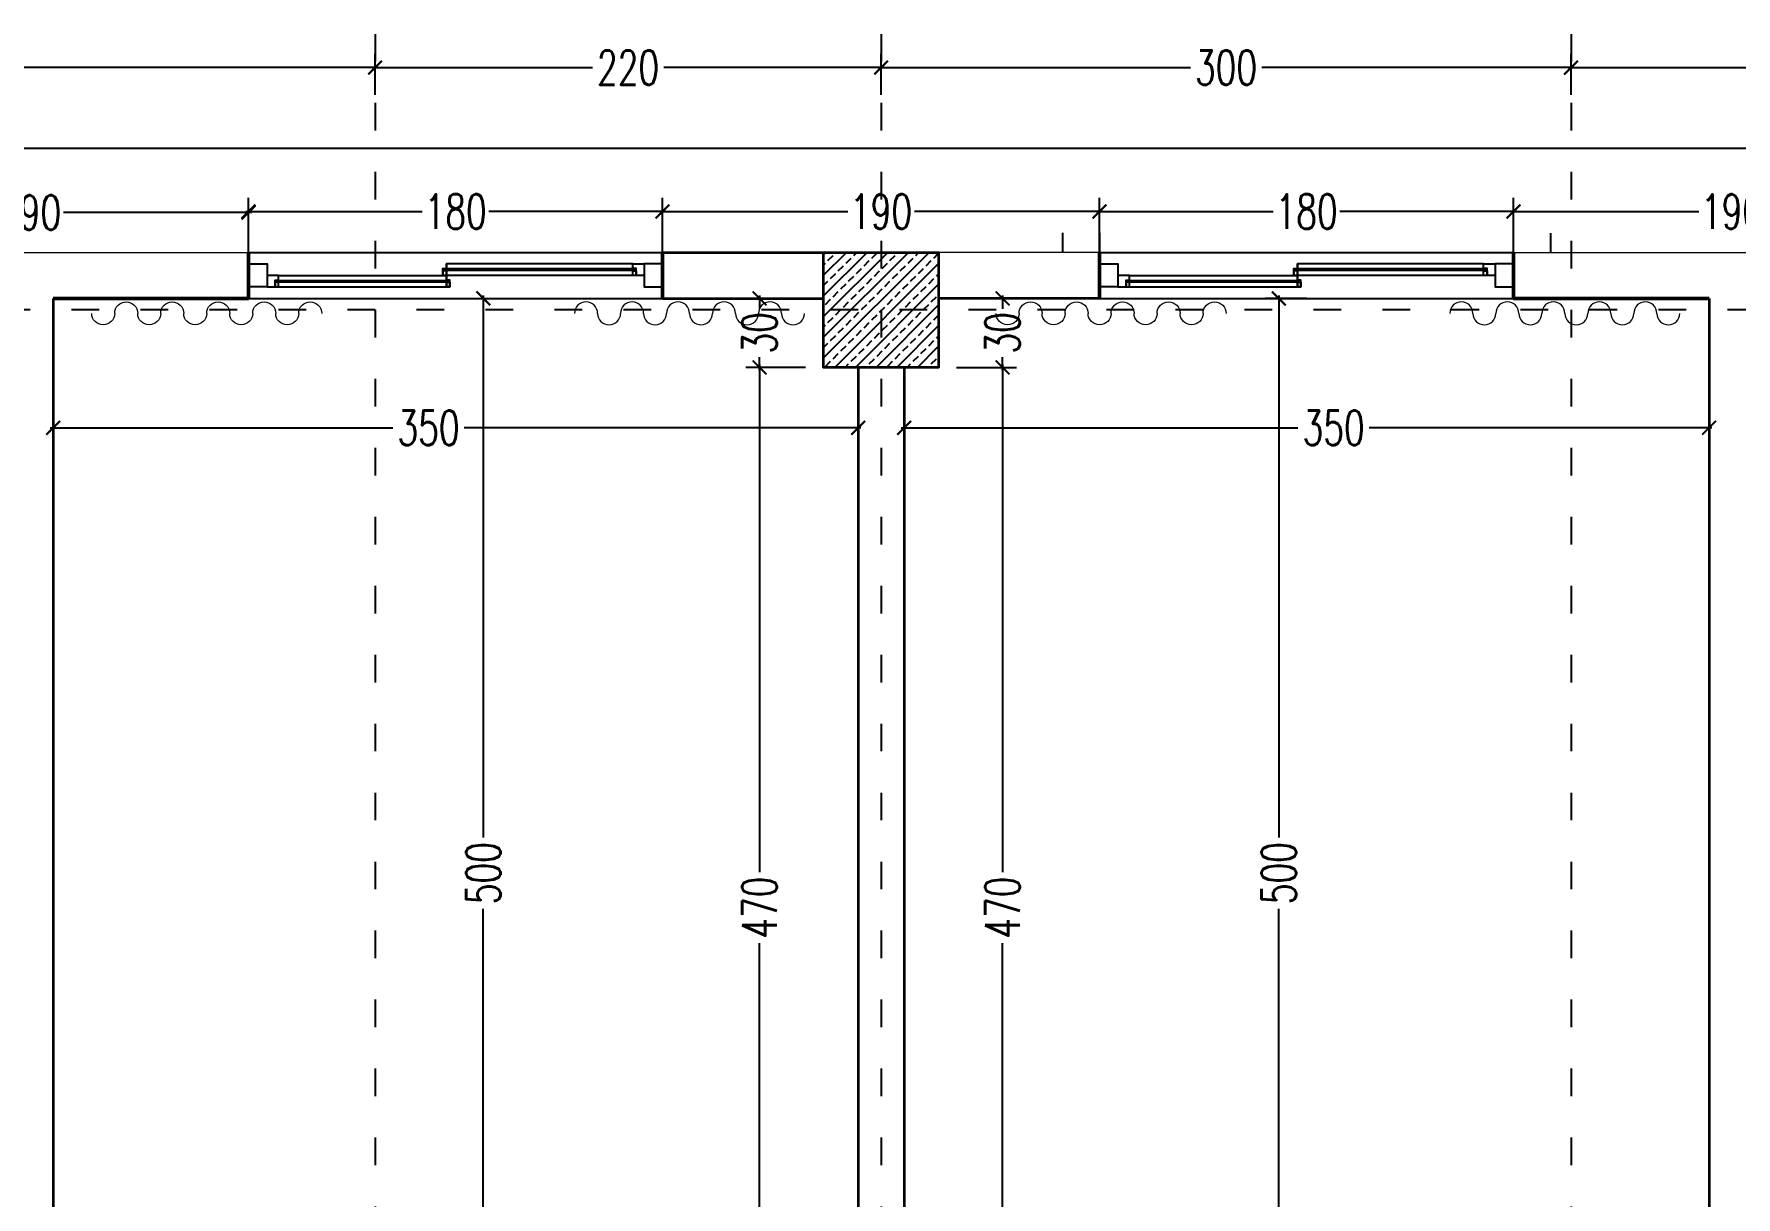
# Model space of a CAD drawing. Header units: centimetres. Extents: x -3207095 to 15275363, y -32656 to 4798027.
# Drawn here: x 698442 to 699182, y 4439474 to 4439980 of the extents above; entities that cross this region are included whole.
import ezdxf

# ---------------------------------------------------------------- set-up
doc = ezdxf.new("R2010")
doc.units = ezdxf.units.CM
doc.linetypes.add('ACAD_ISO03W100', pattern=[30, 12, -18])
doc.linetypes.add('DUZ', pattern=[500, 500])
doc.layers.get('0').update_dxf_attribs({"color": 1, "linetype": 'DUZ'})
for name, color, linetype in [('AGAC', 116, 'Continuous'), ('DIM', 1, 'DUZ'), ('KOLTAR_F', 145, 'Continuous'), ('PEN', 161, 'Continuous'), ('söve', 26, 'DUZ')]:
    doc.layers.add(name, color=color, linetype=linetype)
for name, color, linetype, lineweight in [('cam', 143, 'Continuous', 20), ('DUV', 220, 'Continuous', 50), ('DUVAR', 7, 'Continuous', 35), ('FE_PERDE', 205, 'Continuous', 15), ('gor25', 142, 'Continuous', 25), ('iç duvar', 7, 'Continuous', 50), ('KOLON_F', 3, 'Continuous', 35)]:
    doc.layers.add(name, color=color, linetype=linetype, lineweight=lineweight)
doc.styles.add('DIM', font='ROMANSTW.SHX', dxfattribs={"width": 0.7})
doc.dimstyles.new('1_100', dxfattribs={"dimtxt": 15, "dimasz": 6, "dimexe": 6, "dimexo": 0, "dimgap": 2, "dimtad": 0, "dimdec": 1, "dimzin": 11, "dimdsep": 46, "dimtxsty": 'DIM', "dimblk": 'ARCHTICK', "dimcen": 3, "dimdle": 1.25, "dimclrt": 2, "dimadec": 0, "dimazin": 0, "dimtfac": 1.25, "dimtdec": 1, "dimtix": 1, "dimtofl": 0, "dimtmove": 1, "dimatfit": 3, "dimldrblk": 'ARCHTICK', "dimfxl": 20, "dimfxlon": 1, "dimtolj": 1, "dimtzin": 0, "dimarcsym": 0})

# ---------------------------------------------------------------- blocks, each defined once
blk = doc.blocks.new('GEN_BLOCK00601')
at = {"linetype": 'Continuous', "ltscale": 50}
for centre, start, end in [((50, 50), 0, 180), ((250, 50), 0, 180), ((450, 50), 0, 180), ((650, 50), 0, 180), ((850, 50), 0, 180), ((150, 50), 180, 0), ((350, 50), 180, 0), ((550, 50), 180, 0), ((750, 50), 180, 0), ((950, 50), 180, 0)]:
    blk.add_arc(centre, 50, start, end, dxfattribs=at)
for tag in ['Sfb', 'FLOOR']:
    blk.add_attdef(tag, (0, 0), '', height=1)
blk = doc.blocks.new('_ArchTick')
at = {"color": 0, "linetype": 'ByBlock', "const_width": 0.15}
blk.add_lwpolyline([(-0.5, -0.5), (0.5, 0.5)], dxfattribs=at)
blk = doc.blocks.new('*D4794')
at = {"layer": 'Defpoints', "color": 0, "linetype": 'Continuous', "lineweight": 5, "transparency": 16777216}
for p in [(698535.1, 4439901.95), (698345.1, 4439884.58), (698535.1, 4439884.58)]:
    blk.add_point(p, dxfattribs=at)
at = {"layer": 'DIM', "color": 0, "linetype": 'Continuous', "lineweight": -2, "transparency": 16777216}
for p, q in [((698345.1, 4439884.58), (698345.1, 4439907.95)), ((698535.1, 4439884.58), (698535.1, 4439907.95)), ((698343.85, 4439901.95), (698425.6, 4439901.95)), ((698536.35, 4439901.95), (698454.6, 4439901.95))]:
    blk.add_line(p, q, dxfattribs=at)
at = {"layer": 'DIM', "color": 0, "linetype": 'Continuous', "lineweight": -2, "transparency": 16777216, "xscale": 6, "yscale": 6, "zscale": 6, "rotation": 180}
blk.add_blockref('_ArchTick', (698345.1, 4439901.95), dxfattribs=at)
at = {"layer": 'DIM', "color": 0, "linetype": 'Continuous', "lineweight": -2, "transparency": 16777216, "xscale": 6, "yscale": 6, "zscale": 6}
blk.add_blockref('_ArchTick', (698535.1, 4439901.95), dxfattribs=at)
at = {"layer": 'DIM', "color": 2, "linetype": 'Continuous', "lineweight": 5, "transparency": 16777216, "insert": (698440.1, 4439901.95), "char_height": 15, "attachment_point": 5, "style": 'DIM'}
blk.add_mtext('\\A1;190', dxfattribs=at)
blk = doc.blocks.new('*D4795')
at = {"layer": 'Defpoints', "color": 0, "linetype": 'Continuous', "lineweight": 5, "transparency": 16777216}
for p in [(698715.1, 4439902.39), (698535.1, 4439884.58), (698715.1, 4439884.58)]:
    blk.add_point(p, dxfattribs=at)
at = {"layer": 'DIM', "color": 0, "linetype": 'Continuous', "lineweight": -2, "transparency": 16777216}
for p, q in [((698535.1, 4439884.58), (698535.1, 4439908.39)), ((698715.1, 4439884.58), (698715.1, 4439908.39)), ((698533.85, 4439902.39), (698610.6, 4439902.39)), ((698716.35, 4439902.39), (698639.6, 4439902.39))]:
    blk.add_line(p, q, dxfattribs=at)
at = {"layer": 'DIM', "color": 0, "linetype": 'Continuous', "lineweight": -2, "transparency": 16777216, "xscale": 6, "yscale": 6, "zscale": 6, "rotation": 180}
blk.add_blockref('_ArchTick', (698535.1, 4439902.39), dxfattribs=at)
at = {"layer": 'DIM', "color": 0, "linetype": 'Continuous', "lineweight": -2, "transparency": 16777216, "xscale": 6, "yscale": 6, "zscale": 6}
blk.add_blockref('_ArchTick', (698715.1, 4439902.39), dxfattribs=at)
at = {"layer": 'DIM', "color": 2, "linetype": 'Continuous', "lineweight": 5, "transparency": 16777216, "insert": (698625.1, 4439902.39), "char_height": 15, "attachment_point": 5, "style": 'DIM'}
blk.add_mtext('\\A1;180', dxfattribs=at)
blk = doc.blocks.new('*D4796')
at = {"layer": 'Defpoints', "color": 0, "linetype": 'Continuous', "lineweight": 5, "transparency": 16777216}
for p in [(698905.1, 4439902.39), (698715.1, 4439884.58), (698905.1, 4439884.58)]:
    blk.add_point(p, dxfattribs=at)
at = {"layer": 'DIM', "color": 0, "linetype": 'Continuous', "lineweight": -2, "transparency": 16777216}
for p, q in [((698715.1, 4439884.58), (698715.1, 4439908.39)), ((698905.1, 4439884.58), (698905.1, 4439908.39)), ((698713.85, 4439902.39), (698795.6, 4439902.39)), ((698906.35, 4439902.39), (698824.6, 4439902.39))]:
    blk.add_line(p, q, dxfattribs=at)
at = {"layer": 'DIM', "color": 0, "linetype": 'Continuous', "lineweight": -2, "transparency": 16777216, "xscale": 6, "yscale": 6, "zscale": 6, "rotation": 180}
blk.add_blockref('_ArchTick', (698715.1, 4439902.39), dxfattribs=at)
at = {"layer": 'DIM', "color": 0, "linetype": 'Continuous', "lineweight": -2, "transparency": 16777216, "xscale": 6, "yscale": 6, "zscale": 6}
blk.add_blockref('_ArchTick', (698905.1, 4439902.39), dxfattribs=at)
at = {"layer": 'DIM', "color": 2, "linetype": 'Continuous', "lineweight": 5, "transparency": 16777216, "insert": (698810.1, 4439902.39), "char_height": 15, "attachment_point": 5, "style": 'DIM'}
blk.add_mtext('\\A1;190', dxfattribs=at)
blk = doc.blocks.new('*D4797')
at = {"layer": 'Defpoints', "color": 0, "linetype": 'Continuous', "lineweight": 5, "transparency": 16777216}
for p in [(699085.1, 4439902.39), (698905.1, 4439884.58), (699085.1, -32530.57)]:
    blk.add_point(p, dxfattribs=at)
at = {"layer": 'DIM', "color": 0, "linetype": 'Continuous', "lineweight": -2, "transparency": 16777216}
for p, q in [((698905.1, 4439884.58), (698905.1, 4439908.39)), ((699085.1, 4439882.39), (699085.1, 4439908.39)), ((698903.85, 4439902.39), (698980.6, 4439902.39)), ((699086.35, 4439902.39), (699009.6, 4439902.39))]:
    blk.add_line(p, q, dxfattribs=at)
at = {"layer": 'DIM', "color": 0, "linetype": 'Continuous', "lineweight": -2, "transparency": 16777216, "xscale": 6, "yscale": 6, "zscale": 6, "rotation": 180}
blk.add_blockref('_ArchTick', (698905.1, 4439902.39), dxfattribs=at)
at = {"layer": 'DIM', "color": 0, "linetype": 'Continuous', "lineweight": -2, "transparency": 16777216, "xscale": 6, "yscale": 6, "zscale": 6}
blk.add_blockref('_ArchTick', (699085.1, 4439902.39), dxfattribs=at)
at = {"layer": 'DIM', "color": 2, "linetype": 'Continuous', "lineweight": 5, "transparency": 16777216, "insert": (698995.1, 4439902.39), "char_height": 15, "attachment_point": 5, "style": 'DIM'}
blk.add_mtext('\\A1;180', dxfattribs=at)
blk = doc.blocks.new('*D4798')
at = {"layer": 'Defpoints', "color": 0, "linetype": 'Continuous', "lineweight": 5, "transparency": 16777216}
for p in [(699275.1, 4439902.39), (699085.1, 4439884.58), (699275.1, 4439884.58)]:
    blk.add_point(p, dxfattribs=at)
at = {"layer": 'DIM', "color": 0, "linetype": 'Continuous', "lineweight": -2, "transparency": 16777216}
for p, q in [((699085.1, 4439884.58), (699085.1, 4439908.39)), ((699275.1, 4439884.58), (699275.1, 4439908.39)), ((699083.85, 4439902.39), (699165.6, 4439902.39)), ((699276.35, 4439902.39), (699194.6, 4439902.39))]:
    blk.add_line(p, q, dxfattribs=at)
at = {"layer": 'DIM', "color": 0, "linetype": 'Continuous', "lineweight": -2, "transparency": 16777216, "xscale": 6, "yscale": 6, "zscale": 6, "rotation": 180}
blk.add_blockref('_ArchTick', (699085.1, 4439902.39), dxfattribs=at)
at = {"layer": 'DIM', "color": 0, "linetype": 'Continuous', "lineweight": -2, "transparency": 16777216, "xscale": 6, "yscale": 6, "zscale": 6}
blk.add_blockref('_ArchTick', (699275.1, 4439902.39), dxfattribs=at)
at = {"layer": 'DIM', "color": 2, "linetype": 'Continuous', "lineweight": 5, "transparency": 16777216, "insert": (699180.1, 4439902.39), "char_height": 15, "attachment_point": 5, "style": 'DIM'}
blk.add_mtext('\\A1;190', dxfattribs=at)
blk = doc.blocks.new('*D4813')
at = {"layer": 'Defpoints', "color": 0, "linetype": 'Continuous', "lineweight": 5, "transparency": 16777216}
for p in [(698590.1, 4439964.98), (698070.1, 4439950.94), (698590.1, 4439953.15)]:
    blk.add_point(p, dxfattribs=at)
at = {"layer": 'DIM', "color": 0, "linetype": 'Continuous', "lineweight": -2, "transparency": 16777216}
for p, q in [((698070.1, 4439950.94), (698070.1, 4439970.98)), ((698590.1, 4439953.15), (698590.1, 4439970.98)), ((698068.85, 4439964.98), (698314.6, 4439964.98)), ((698591.35, 4439964.98), (698345.6, 4439964.98))]:
    blk.add_line(p, q, dxfattribs=at)
at = {"layer": 'DIM', "color": 0, "linetype": 'Continuous', "lineweight": -2, "transparency": 16777216, "xscale": 6, "yscale": 6, "zscale": 6, "rotation": 180}
blk.add_blockref('_ArchTick', (698070.1, 4439964.98), dxfattribs=at)
at = {"layer": 'DIM', "color": 0, "linetype": 'Continuous', "lineweight": -2, "transparency": 16777216, "xscale": 6, "yscale": 6, "zscale": 6}
blk.add_blockref('_ArchTick', (698590.1, 4439964.98), dxfattribs=at)
at = {"layer": 'DIM', "color": 2, "linetype": 'Continuous', "lineweight": 5, "transparency": 16777216, "insert": (698330.1, 4439964.98), "char_height": 15, "attachment_point": 5, "style": 'DIM'}
blk.add_mtext('\\A1;520', dxfattribs=at)
blk = doc.blocks.new('*D4814')
at = {"layer": 'Defpoints', "color": 0, "linetype": 'Continuous', "lineweight": 5, "transparency": 16777216}
for p in [(698810.1, 4439964.98), (698590.1, 4439953.15), (698810.1, 4439953.15)]:
    blk.add_point(p, dxfattribs=at)
at = {"layer": 'DIM', "color": 0, "linetype": 'Continuous', "lineweight": -2, "transparency": 16777216}
for p, q in [((698590.1, 4439953.15), (698590.1, 4439970.98)), ((698810.1, 4439953.15), (698810.1, 4439970.98)), ((698588.85, 4439964.98), (698684.6, 4439964.98)), ((698811.35, 4439964.98), (698715.6, 4439964.98))]:
    blk.add_line(p, q, dxfattribs=at)
at = {"layer": 'DIM', "color": 0, "linetype": 'Continuous', "lineweight": -2, "transparency": 16777216, "xscale": 6, "yscale": 6, "zscale": 6, "rotation": 180}
blk.add_blockref('_ArchTick', (698590.1, 4439964.98), dxfattribs=at)
at = {"layer": 'DIM', "color": 0, "linetype": 'Continuous', "lineweight": -2, "transparency": 16777216, "xscale": 6, "yscale": 6, "zscale": 6}
blk.add_blockref('_ArchTick', (698810.1, 4439964.98), dxfattribs=at)
at = {"layer": 'DIM', "color": 2, "linetype": 'Continuous', "lineweight": 5, "transparency": 16777216, "insert": (698700.1, 4439964.98), "char_height": 15, "attachment_point": 5, "style": 'DIM'}
blk.add_mtext('\\A1;220', dxfattribs=at)
blk = doc.blocks.new('*D4815')
at = {"layer": 'Defpoints', "color": 0, "linetype": 'Continuous', "lineweight": 5, "transparency": 16777216}
for p in [(699110.1, 4439964.98), (698810.1, 4439953.15), (699110.1, 4439953.15)]:
    blk.add_point(p, dxfattribs=at)
at = {"layer": 'DIM', "color": 0, "linetype": 'Continuous', "lineweight": -2, "transparency": 16777216}
for p, q in [((698810.1, 4439953.15), (698810.1, 4439970.98)), ((699110.1, 4439953.15), (699110.1, 4439970.98)), ((698808.85, 4439964.98), (698944.6, 4439964.98)), ((699111.35, 4439964.98), (698975.6, 4439964.98))]:
    blk.add_line(p, q, dxfattribs=at)
at = {"layer": 'DIM', "color": 0, "linetype": 'Continuous', "lineweight": -2, "transparency": 16777216, "xscale": 6, "yscale": 6, "zscale": 6, "rotation": 180}
blk.add_blockref('_ArchTick', (698810.1, 4439964.98), dxfattribs=at)
at = {"layer": 'DIM', "color": 0, "linetype": 'Continuous', "lineweight": -2, "transparency": 16777216, "xscale": 6, "yscale": 6, "zscale": 6}
blk.add_blockref('_ArchTick', (699110.1, 4439964.98), dxfattribs=at)
at = {"layer": 'DIM', "color": 2, "linetype": 'Continuous', "lineweight": 5, "transparency": 16777216, "insert": (698960.1, 4439964.98), "char_height": 15, "attachment_point": 5, "style": 'DIM'}
blk.add_mtext('\\A1;300', dxfattribs=at)
blk = doc.blocks.new('*D4816')
at = {"layer": 'Defpoints', "color": 0, "linetype": 'Continuous', "lineweight": 5, "transparency": 16777216}
for p in [(699550.1, 4439964.98), (699110.1, 4439953.15), (699550.1, 4439953.15)]:
    blk.add_point(p, dxfattribs=at)
at = {"layer": 'DIM', "color": 0, "linetype": 'Continuous', "lineweight": -2, "transparency": 16777216}
for p, q in [((699110.1, 4439953.15), (699110.1, 4439970.98)), ((699550.1, 4439953.15), (699550.1, 4439970.98)), ((699108.85, 4439964.98), (699314.6, 4439964.98)), ((699551.35, 4439964.98), (699345.6, 4439964.98))]:
    blk.add_line(p, q, dxfattribs=at)
at = {"layer": 'DIM', "color": 0, "linetype": 'Continuous', "lineweight": -2, "transparency": 16777216, "xscale": 6, "yscale": 6, "zscale": 6, "rotation": 180}
blk.add_blockref('_ArchTick', (699110.1, 4439964.98), dxfattribs=at)
at = {"layer": 'DIM', "color": 0, "linetype": 'Continuous', "lineweight": -2, "transparency": 16777216, "xscale": 6, "yscale": 6, "zscale": 6}
blk.add_blockref('_ArchTick', (699550.1, 4439964.98), dxfattribs=at)
at = {"layer": 'DIM', "color": 2, "linetype": 'Continuous', "lineweight": 5, "transparency": 16777216, "insert": (699330.1, 4439964.98), "char_height": 15, "attachment_point": 5, "style": 'DIM'}
blk.add_mtext('\\A1;440', dxfattribs=at)
blk = doc.blocks.new('*D4824')
at = {"layer": 'Defpoints', "color": 0, "linetype": 'Continuous', "lineweight": 5, "transparency": 16777216}
for p in [(698045.1, 4439929.99), (698045.1, 4439908.39), (701795.1, 4439908.39)]:
    blk.add_point(p, dxfattribs=at)
at = {"layer": 'DIM', "color": 0, "linetype": 'Continuous', "lineweight": -2, "transparency": 16777216}
for p, q in [((698045.1, 4439909.99), (698045.1, 4439935.99)), ((701795.1, 4439909.99), (701795.1, 4439935.99)), ((698043.85, 4439929.99), (699899.6, 4439929.99)), ((701796.35, 4439929.99), (699940.6, 4439929.99))]:
    blk.add_line(p, q, dxfattribs=at)
at = {"layer": 'DIM', "color": 0, "linetype": 'Continuous', "lineweight": -2, "transparency": 16777216, "xscale": 6, "yscale": 6, "zscale": 6, "rotation": 180}
blk.add_blockref('_ArchTick', (698045.1, 4439929.99), dxfattribs=at)
at = {"layer": 'DIM', "color": 0, "linetype": 'Continuous', "lineweight": -2, "transparency": 16777216, "xscale": 6, "yscale": 6, "zscale": 6}
blk.add_blockref('_ArchTick', (701795.1, 4439929.99), dxfattribs=at)
at = {"layer": 'DIM', "color": 2, "linetype": 'Continuous', "lineweight": 5, "transparency": 16777216, "insert": (699920.1, 4439929.99), "char_height": 15, "attachment_point": 5, "style": 'DIM'}
blk.add_mtext('\\A1;3750', dxfattribs=at)
blk = doc.blocks.new('*D5407')
at = {"layer": 'Defpoints', "color": 0, "linetype": 'Continuous', "lineweight": 5, "transparency": 16777216}
for p in [(698757.27, 4439834.58), (698785.1, 4439834.58), (698785.1, 4439364.58)]:
    blk.add_point(p, dxfattribs=at)
at = {"layer": 'DIM', "color": 0, "linetype": 'Continuous', "lineweight": -2, "transparency": 16777216}
for p, q in [((698777.27, 4439834.58), (698751.27, 4439834.58)), ((698757.27, 4439835.83), (698757.27, 4439615.08)), ((698757.27, 4439363.33), (698757.27, 4439584.08)), ((698777.27, 4439364.58), (698751.27, 4439364.58))]:
    blk.add_line(p, q, dxfattribs=at)
at = {"layer": 'DIM', "color": 0, "linetype": 'Continuous', "lineweight": -2, "transparency": 16777216, "xscale": 6, "yscale": 6, "zscale": 6}
for p, rotation in [((698757.27, 4439834.58), 90), ((698757.27, 4439364.58), 270)]:
    blk.add_blockref('_ArchTick', p, dxfattribs=dict(at, rotation=rotation))
at = {"layer": 'DIM', "color": 2, "linetype": 'Continuous', "lineweight": 5, "transparency": 16777216, "insert": (698757.27, 4439599.58), "char_height": 15, "attachment_point": 5, "rotation": 90, "style": 'DIM'}
blk.add_mtext('\\A1;470', dxfattribs=at)
blk = doc.blocks.new('*D5408')
at = {"layer": 'Defpoints', "color": 0, "linetype": 'Continuous', "lineweight": 5, "transparency": 16777216}
for p in [(698757.27, 4439864.58), (698785.1, 4439864.58), (698785.1, 4439834.58)]:
    blk.add_point(p, dxfattribs=at)
at = {"layer": 'DIM', "color": 0, "linetype": 'Continuous', "lineweight": -2, "transparency": 16777216}
for p, q in [((698777.27, 4439864.58), (698751.27, 4439864.58)), ((698757.27, 4439865.83), (698757.27, 4439860.08)), ((698757.27, 4439833.33), (698757.27, 4439839.08)), ((698777.27, 4439834.58), (698751.27, 4439834.58))]:
    blk.add_line(p, q, dxfattribs=at)
at = {"layer": 'DIM', "color": 0, "linetype": 'Continuous', "lineweight": -2, "transparency": 16777216, "xscale": 6, "yscale": 6, "zscale": 6}
for p, rotation in [((698757.27, 4439864.58), 90), ((698757.27, 4439834.58), 270)]:
    blk.add_blockref('_ArchTick', p, dxfattribs=dict(at, rotation=rotation))
at = {"layer": 'DIM', "color": 2, "linetype": 'Continuous', "lineweight": 5, "transparency": 16777216, "insert": (698757.27, 4439849.58), "char_height": 15, "attachment_point": 5, "rotation": 90, "style": 'DIM'}
blk.add_mtext('\\A1;30', dxfattribs=at)
blk = doc.blocks.new('*D5412')
at = {"layer": 'Defpoints', "color": 0, "linetype": 'Continuous', "lineweight": 5, "transparency": 16777216}
for p in [(698625.1, 4439864.58), (698637.14, 4439864.58), (698625.1, 4439364.58)]:
    blk.add_point(p, dxfattribs=at)
at = {"layer": 'DIM', "color": 0, "linetype": 'Continuous', "lineweight": -2, "transparency": 16777216}
for p, q in [((698625.1, 4439864.58), (698643.14, 4439864.58)), ((698637.14, 4439865.83), (698637.14, 4439630.08)), ((698637.14, 4439363.33), (698637.14, 4439599.08)), ((698625.1, 4439364.58), (698643.14, 4439364.58))]:
    blk.add_line(p, q, dxfattribs=at)
at = {"layer": 'DIM', "color": 0, "linetype": 'Continuous', "lineweight": -2, "transparency": 16777216, "xscale": 6, "yscale": 6, "zscale": 6}
for p, rotation in [((698637.14, 4439864.58), 90), ((698637.14, 4439364.58), 270)]:
    blk.add_blockref('_ArchTick', p, dxfattribs=dict(at, rotation=rotation))
at = {"layer": 'DIM', "color": 2, "linetype": 'Continuous', "lineweight": 5, "transparency": 16777216, "insert": (698637.14, 4439614.58), "char_height": 15, "attachment_point": 5, "rotation": 90, "style": 'DIM'}
blk.add_mtext('\\A1;500', dxfattribs=at)
blk = doc.blocks.new('*D5416')
at = {"layer": 'Defpoints', "color": 0, "linetype": 'Continuous', "lineweight": 5, "transparency": 16777216}
for p in [(698450.1, 4439808.3), (698450.1, 4439801.15), (698800.1, 4439801.15)]:
    blk.add_point(p, dxfattribs=at)
at = {"layer": 'DIM', "color": 0, "linetype": 'Continuous', "lineweight": -2, "transparency": 16777216}
for p, q in [((698448.85, 4439808.3), (698597.83, 4439808.3)), ((698450.1, 4439801.15), (698450.1, 4439814.3)), ((698801.35, 4439808.3), (698628.83, 4439808.3)), ((698800.1, 4439801.15), (698800.1, 4439814.3))]:
    blk.add_line(p, q, dxfattribs=at)
at = {"layer": 'DIM', "color": 0, "linetype": 'Continuous', "lineweight": -2, "transparency": 16777216, "xscale": 6, "yscale": 6, "zscale": 6, "rotation": 180}
blk.add_blockref('_ArchTick', (698450.1, 4439808.3), dxfattribs=at)
at = {"layer": 'DIM', "color": 0, "linetype": 'Continuous', "lineweight": -2, "transparency": 16777216, "xscale": 6, "yscale": 6, "zscale": 6}
blk.add_blockref('_ArchTick', (698800.1, 4439808.3), dxfattribs=at)
at = {"layer": 'DIM', "color": 2, "linetype": 'Continuous', "lineweight": 5, "transparency": 16777216, "insert": (698613.33, 4439808.3), "char_height": 15, "attachment_point": 5, "style": 'DIM'}
blk.add_mtext('\\A1;350', dxfattribs=at)
blk = doc.blocks.new('*D5421')
at = {"layer": 'Defpoints', "color": 0, "linetype": 'Continuous', "lineweight": 5, "transparency": 16777216}
for p in [(698835.1, 4439834.58), (698862.92, 4439834.58), (698835.1, 4439364.58)]:
    blk.add_point(p, dxfattribs=at)
at = {"layer": 'DIM', "color": 0, "linetype": 'Continuous', "lineweight": -2, "transparency": 16777216}
for p, q in [((698842.92, 4439834.58), (698868.92, 4439834.58)), ((698862.92, 4439835.83), (698862.92, 4439615.08)), ((698862.92, 4439363.33), (698862.92, 4439584.08)), ((698842.92, 4439364.58), (698868.92, 4439364.58))]:
    blk.add_line(p, q, dxfattribs=at)
at = {"layer": 'DIM', "color": 0, "linetype": 'Continuous', "lineweight": -2, "transparency": 16777216, "xscale": 6, "yscale": 6, "zscale": 6}
for p, rotation in [((698862.92, 4439834.58), 90), ((698862.92, 4439364.58), 270)]:
    blk.add_blockref('_ArchTick', p, dxfattribs=dict(at, rotation=rotation))
at = {"layer": 'DIM', "color": 2, "linetype": 'Continuous', "lineweight": 5, "transparency": 16777216, "insert": (698862.92, 4439599.58), "char_height": 15, "attachment_point": 5, "rotation": 90, "style": 'DIM'}
blk.add_mtext('\\A1;470', dxfattribs=at)
blk = doc.blocks.new('*D5422')
at = {"layer": 'Defpoints', "color": 0, "linetype": 'Continuous', "lineweight": 5, "transparency": 16777216}
for p in [(698835.1, 4439864.58), (698862.92, 4439864.58), (698835.1, 4439834.58)]:
    blk.add_point(p, dxfattribs=at)
at = {"layer": 'DIM', "color": 0, "linetype": 'Continuous', "lineweight": -2, "transparency": 16777216}
for p, q in [((698842.92, 4439864.58), (698868.92, 4439864.58)), ((698862.92, 4439865.83), (698862.92, 4439860.08)), ((698862.92, 4439833.33), (698862.92, 4439839.08)), ((698842.92, 4439834.58), (698868.92, 4439834.58))]:
    blk.add_line(p, q, dxfattribs=at)
at = {"layer": 'DIM', "color": 0, "linetype": 'Continuous', "lineweight": -2, "transparency": 16777216, "xscale": 6, "yscale": 6, "zscale": 6}
for p, rotation in [((698862.92, 4439864.58), 90), ((698862.92, 4439834.58), 270)]:
    blk.add_blockref('_ArchTick', p, dxfattribs=dict(at, rotation=rotation))
at = {"layer": 'DIM', "color": 2, "linetype": 'Continuous', "lineweight": 5, "transparency": 16777216, "insert": (698862.92, 4439849.58), "char_height": 15, "attachment_point": 5, "rotation": 90, "style": 'DIM'}
blk.add_mtext('\\A1;30', dxfattribs=at)
blk = doc.blocks.new('*D5426')
at = {"layer": 'Defpoints', "color": 0, "linetype": 'Continuous', "lineweight": 5, "transparency": 16777216}
for p in [(698983.06, 4439864.58), (698995.1, 4439864.58), (698995.1, 4439364.58)]:
    blk.add_point(p, dxfattribs=at)
at = {"layer": 'DIM', "color": 0, "linetype": 'Continuous', "lineweight": -2, "transparency": 16777216}
for p, q in [((698995.1, 4439864.58), (698977.06, 4439864.58)), ((698983.06, 4439865.83), (698983.06, 4439630.08)), ((698983.06, 4439363.33), (698983.06, 4439599.08)), ((698995.1, 4439364.58), (698977.06, 4439364.58))]:
    blk.add_line(p, q, dxfattribs=at)
at = {"layer": 'DIM', "color": 0, "linetype": 'Continuous', "lineweight": -2, "transparency": 16777216, "xscale": 6, "yscale": 6, "zscale": 6}
for p, rotation in [((698983.06, 4439864.58), 90), ((698983.06, 4439364.58), 270)]:
    blk.add_blockref('_ArchTick', p, dxfattribs=dict(at, rotation=rotation))
at = {"layer": 'DIM', "color": 2, "linetype": 'Continuous', "lineweight": 5, "transparency": 16777216, "insert": (698983.06, 4439614.58), "char_height": 15, "attachment_point": 5, "rotation": 90, "style": 'DIM'}
blk.add_mtext('\\A1;500', dxfattribs=at)
blk = doc.blocks.new('*D5430')
at = {"layer": 'Defpoints', "color": 0, "linetype": 'Continuous', "lineweight": 5, "transparency": 16777216}
for p in [(699170.1, 4439808.3), (698820.1, 4439801.15), (699170.1, 4439801.15)]:
    blk.add_point(p, dxfattribs=at)
at = {"layer": 'DIM', "color": 0, "linetype": 'Continuous', "lineweight": -2, "transparency": 16777216}
for p, q in [((698818.85, 4439808.3), (698991.36, 4439808.3)), ((698820.1, 4439801.15), (698820.1, 4439814.3)), ((699171.35, 4439808.3), (699022.36, 4439808.3)), ((699170.1, 4439801.15), (699170.1, 4439814.3))]:
    blk.add_line(p, q, dxfattribs=at)
at = {"layer": 'DIM', "color": 0, "linetype": 'Continuous', "lineweight": -2, "transparency": 16777216, "xscale": 6, "yscale": 6, "zscale": 6, "rotation": 180}
blk.add_blockref('_ArchTick', (698820.1, 4439808.3), dxfattribs=at)
at = {"layer": 'DIM', "color": 0, "linetype": 'Continuous', "lineweight": -2, "transparency": 16777216, "xscale": 6, "yscale": 6, "zscale": 6}
blk.add_blockref('_ArchTick', (699170.1, 4439808.3), dxfattribs=at)
at = {"layer": 'DIM', "color": 2, "linetype": 'Continuous', "lineweight": 5, "transparency": 16777216, "insert": (699006.86, 4439808.3), "char_height": 15, "attachment_point": 5, "style": 'DIM'}
blk.add_mtext('\\A1;350', dxfattribs=at)

msp = doc.modelspace()

# ---------------------------------------------------------------- hatches: boundary and pattern name
at = {"layer": 'KOLTAR_F'}
h = msp.add_hatch(dxfattribs=at)
h.set_pattern_fill('ANSI33', color=256, style=0)
h.set_pattern_definition([(45, (38201.6195, -64527.8906), (-4.4901280605, 4.4901280605), []), (45, (38206.1096, -64527.8906), (-4.4901280605, 4.4901280605), [3.175, -1.5875])])
h.paths.add_polyline_path([(698785.1, 4439884.58), (698835.1, 4439884.58), (698835.1, 4439834.58), (698785.1, 4439834.58)])

# ---------------------------------------------------------------- linework, layer by layer
at = {"color": 232, "linetype": 'ACAD_ISO03W100'}
for p, q in [((698590.1, 4439979.58), (698590.1, 4436849.58)), ((698810.1, 4439979.58), (698810.1, 4436849.58)), ((699110.1, 4439979.58), (699110.1, 4436849.58)), ((701890.1, 4439859.58), (697950.1, 4439859.58))]:
    msp.add_line(p, q, dxfattribs=at)
at = {"layer": 'AGAC'}
for p, q in [((698535.1, 4439884.58), (698715.1, 4439884.58)), ((698905.1, 4439884.58), (699085.1, 4439884.58)), ((698535.1, 4439864.58), (698715.1, 4439864.58)), ((698905.1, 4439864.58), (699085.1, 4439864.58))]:
    msp.add_line(p, q, dxfattribs=at)
at = {"layer": 'cam'}
for p, q in [((698703.6, 4439877.58), (698619.6, 4439877.58)), ((698703.6, 4439877.08), (698619.6, 4439877.08)), ((698703.6, 4439876.58), (698619.6, 4439876.58)), ((699073.6, 4439877.58), (698989.6, 4439877.58)), ((699073.6, 4439877.08), (698989.6, 4439877.08)), ((699073.6, 4439876.58), (698989.6, 4439876.58)), ((698546.6, 4439872.58), (698622.6, 4439872.58)), ((698546.6, 4439872.08), (698622.6, 4439872.08)), ((698546.6, 4439871.58), (698622.6, 4439871.58)), ((698916.6, 4439872.58), (698992.6, 4439872.58)), ((698916.6, 4439872.08), (698992.6, 4439872.08)), ((698916.6, 4439871.58), (698992.6, 4439871.58))]:
    msp.add_line(p, q, dxfattribs=at)
at = {"layer": 'DUV'}
for p, q in [((698535.1, 4439864.58), (698535.1, 4439884.58)), ((698535.1, 4439864.58), (698535.1, 4439884.58)), ((698535.1, 4439864.58), (698535.1, 4439884.58)), ((698715.1, 4439864.58), (698715.1, 4439884.58)), ((698715.1, 4439864.58), (698715.1, 4439884.58)), ((698715.1, 4439864.58), (698715.1, 4439884.58)), ((698905.1, 4439864.58), (698905.1, 4439884.58)), ((699085.1, 4439864.58), (699085.1, 4439884.58)), ((698535.1, 4439864.58), (698450.1, 4439864.58)), ((699085.1, 4439864.58), (699170.1, 4439864.58))]:
    msp.add_line(p, q, dxfattribs=at)
at = {"layer": 'DUVAR'}
for p, q in [((698535.1, 4439864.58), (698535.1, 4439884.58)), ((698715.1, 4439884.58), (698785.1, 4439884.58)), ((698715.1, 4439864.58), (698715.1, 4439884.58)), ((698905.1, 4439864.58), (698905.1, 4439884.58)), ((699085.1, 4439864.58), (699085.1, 4439884.58)), ((698450.1, 4439864.58), (698450.1, 4439364.58)), ((698450.1, 4439864.58), (698535.1, 4439864.58)), ((698715.1, 4439864.58), (698785.1, 4439864.58)), ((698905.1, 4439864.58), (698835.1, 4439864.58)), ((699170.1, 4439864.58), (699085.1, 4439864.58)), ((699170.1, 4439864.58), (699170.1, 4439364.58)), ((698800.1, 4439834.58), (698800.1, 4439364.58)), ((698820.1, 4439834.58), (698820.1, 4439364.58))]:
    msp.add_line(p, q, dxfattribs=at)
at = {"layer": 'gor25'}
for p, q in [((698548.1, 4439874.58), (698621.1, 4439874.58)), ((698702.1, 4439879.58), (698621.1, 4439879.58)), ((698702.1, 4439874.58), (698621.1, 4439874.58)), ((698918.1, 4439874.58), (698991.1, 4439874.58)), ((699072.1, 4439879.58), (698991.1, 4439879.58)), ((699072.1, 4439874.58), (698991.1, 4439874.58)), ((698548.1, 4439869.58), (698621.1, 4439869.58)), ((698918.1, 4439869.58), (698991.1, 4439869.58))]:
    msp.add_line(p, q, dxfattribs=at)
at = {"layer": 'iç duvar', "color": 7, "lineweight": 18}
for p, q in [((698345.1, 4439884.58), (698535.1, 4439884.58)), ((698905.1, 4439884.58), (698835.1, 4439884.58)), ((699085.1, 4439884.58), (699275.1, 4439884.58))]:
    msp.add_line(p, q, dxfattribs=at)
at = {"layer": 'KOLON_F'}
msp.add_lwpolyline([(698785.1, 4439884.58), (698835.1, 4439884.58), (698835.1, 4439834.58), (698785.1, 4439834.58)], close=True, dxfattribs=at)
at = {"layer": 'PEN'}
for points in [[(698543.1, 4439879.58), (698543.1, 4439879.58), (698543.1, 4439869.58), (698535.1, 4439869.58), (698535.1, 4439869.58), (698535.1, 4439879.58), (698535.1, 4439879.58), (698535.1, 4439879.58), (698543.1, 4439879.58)], [(698543.1, 4439874.58), (698543.1, 4439874.58), (698543.1, 4439869.58), (698546.6, 4439869.58), (698546.6, 4439871.58), (698546.6, 4439872.58), (698548.1, 4439872.58), (698548.1, 4439874.58), (698543.1, 4439874.58)], [(698621.1, 4439879.58), (698621.1, 4439879.58), (698621.1, 4439874.58), (698619.6, 4439874.58), (698619.6, 4439876.58), (698619.6, 4439877.58), (698621.1, 4439877.58), (698621.1, 4439879.58), (698621.1, 4439879.58)], [(698619.6, 4439874.58), (698621.1, 4439874.58), (698621.1, 4439876.58), (698619.6, 4439876.58)], [(698621.1, 4439874.58), (698621.1, 4439874.58), (698621.1, 4439869.58), (698622.6, 4439869.58), (698622.6, 4439871.58), (698622.6, 4439872.58), (698621.1, 4439872.58), (698621.1, 4439874.58), (698621.1, 4439874.58)], [(698707.1, 4439879.58), (698707.1, 4439879.58), (698707.1, 4439874.58), (698703.6, 4439874.58), (698703.6, 4439876.58), (698703.6, 4439877.58), (698702.1, 4439877.58), (698702.1, 4439879.58), (698707.1, 4439879.58)], [(698703.6, 4439874.58), (698702.1, 4439874.58), (698702.1, 4439876.58), (698703.6, 4439876.58)], [(698707.1, 4439879.58), (698707.1, 4439879.58), (698707.1, 4439869.58), (698715.1, 4439869.58), (698715.1, 4439869.58), (698715.1, 4439879.58), (698715.1, 4439879.58), (698715.1, 4439879.58), (698707.1, 4439879.58)], [(698913.1, 4439879.58), (698913.1, 4439879.58), (698913.1, 4439869.58), (698905.1, 4439869.58), (698905.1, 4439869.58), (698905.1, 4439879.58), (698905.1, 4439879.58), (698905.1, 4439879.58), (698913.1, 4439879.58)], [(698913.1, 4439874.58), (698913.1, 4439874.58), (698913.1, 4439869.58), (698916.6, 4439869.58), (698916.6, 4439871.58), (698916.6, 4439872.58), (698918.1, 4439872.58), (698918.1, 4439874.58), (698913.1, 4439874.58)], [(698991.1, 4439879.58), (698991.1, 4439879.58), (698991.1, 4439874.58), (698989.6, 4439874.58), (698989.6, 4439876.58), (698989.6, 4439877.58), (698991.1, 4439877.58), (698991.1, 4439879.58), (698991.1, 4439879.58)], [(698989.6, 4439874.58), (698991.1, 4439874.58), (698991.1, 4439876.58), (698989.6, 4439876.58)], [(698991.1, 4439874.58), (698991.1, 4439874.58), (698991.1, 4439869.58), (698992.6, 4439869.58), (698992.6, 4439871.58), (698992.6, 4439872.58), (698991.1, 4439872.58), (698991.1, 4439874.58), (698991.1, 4439874.58)], [(699077.1, 4439879.58), (699077.1, 4439879.58), (699077.1, 4439874.58), (699073.6, 4439874.58), (699073.6, 4439876.58), (699073.6, 4439877.58), (699072.1, 4439877.58), (699072.1, 4439879.58), (699077.1, 4439879.58)], [(699073.6, 4439874.58), (699072.1, 4439874.58), (699072.1, 4439876.58), (699073.6, 4439876.58)], [(699077.1, 4439879.58), (699077.1, 4439879.58), (699077.1, 4439869.58), (699085.1, 4439869.58), (699085.1, 4439869.58), (699085.1, 4439879.58), (699085.1, 4439879.58), (699085.1, 4439879.58), (699077.1, 4439879.58)], [(698546.6, 4439869.58), (698548.1, 4439869.58), (698548.1, 4439871.58), (698546.6, 4439871.58)], [(698622.6, 4439869.58), (698621.1, 4439869.58), (698621.1, 4439871.58), (698622.6, 4439871.58)], [(698916.6, 4439869.58), (698918.1, 4439869.58), (698918.1, 4439871.58), (698916.6, 4439871.58)], [(698992.6, 4439869.58), (698991.1, 4439869.58), (698991.1, 4439871.58), (698992.6, 4439871.58)]]:
    msp.add_lwpolyline(points, close=True, dxfattribs=at)
at = {"layer": 'söve'}
for p, q in [((698888.97, 4439893.16), (698888.97, 4439884.58)), ((698905.1, 4439893.16), (698905.1, 4439884.58)), ((699101.23, 4439892.95), (699101.23, 4439884.58))]:
    msp.add_line(p, q, dxfattribs=at)

# ---------------------------------------------------------------- block references
at = {"layer": 'FE_PERDE', "extrusion": (0, 0, -1), "yscale": 0.100000202655411, "zscale": -0.100000202655411, "rotation": 180}
for p, xscale in [((-698466.87, 4439863.08), 0.100000202655411), ((-699157.42, 4439863.08), -0.100000202655411)]:
    msp.add_blockref('GEN_BLOCK00601', p, dxfattribs=dict(at, xscale=xscale))
at = {"layer": 'FE_PERDE', "yscale": 0.100000202655411, "zscale": 0.100000202655411, "rotation": 180}
for p, xscale in [((698776.83, 4439863.08), 0.100000202655411), ((698860.1, 4439863.08), -0.100000202655411)]:
    msp.add_blockref('GEN_BLOCK00601', p, dxfattribs=dict(at, xscale=xscale))

# ---------------------------------------------------------------- dimensions: what is measured, and where the dimension line sits
at = {"layer": 'DIM', "linetype": 'Continuous', "lineweight": 5}
for base, p1, p2, picture, middle in [((698590.1, 4439964.98), (698070.1, 4439950.94), (698590.1, 4439953.15), '*D4813', (698330.1, 4439964.98)), ((698810.1, 4439964.98), (698590.1, 4439953.15), (698810.1, 4439953.15), '*D4814', (698700.1, 4439964.98)), ((699110.1, 4439964.98), (698810.1, 4439953.15), (699110.1, 4439953.15), '*D4815', (698960.1, 4439964.98)), ((699550.1, 4439964.98), (699110.1, 4439953.15), (699550.1, 4439953.15), '*D4816', (699330.1, 4439964.98)), ((698045.1, 4439929.99), (701795.1, 4439908.39), (698045.1, 4439908.39), '*D4824', (699920.1, 4439929.99)), ((698535.1, 4439901.95), (698345.1, 4439884.58), (698535.1, 4439884.58), '*D4794', (698440.1, 4439901.95)), ((698715.1, 4439902.39), (698535.1, 4439884.58), (698715.1, 4439884.58), '*D4795', (698625.1, 4439902.39)), ((698905.1, 4439902.39), (698715.1, 4439884.58), (698905.1, 4439884.58), '*D4796', (698810.1, 4439902.39)), ((699085.1, 4439902.39), (698905.1, 4439884.58), (699085.1, -32530.57), '*D4797', (698995.1, 4439902.39)), ((699275.1, 4439902.39), (699085.1, 4439884.58), (699275.1, 4439884.58), '*D4798', (699180.1, 4439902.39))]:
    dim = msp.add_linear_dim(base=base, p1=p1, p2=p2, dimstyle='1_100', dxfattribs=at)
    dim.commit()
    dim.dimension.update_dxf_attribs({"geometry": picture, "text_midpoint": middle})
for base, p1, p2, picture, middle in [((698637.14, 4439864.58), (698625.1, 4439364.58), (698625.1, 4439864.58), '*D5412', (698637.14, 4439614.58)), ((698757.27, 4439864.58), (698785.1, 4439834.58), (698785.1, 4439864.58), '*D5408', (698757.27, 4439849.58)), ((698862.92, 4439864.58), (698835.1, 4439834.58), (698835.1, 4439864.58), '*D5422', (698862.92, 4439849.58)), ((698983.06, 4439864.58), (698995.1, 4439364.58), (698995.1, 4439864.58), '*D5426', (698983.06, 4439614.58)), ((698757.27, 4439834.58), (698785.1, 4439364.58), (698785.1, 4439834.58), '*D5407', (698757.27, 4439599.58)), ((698862.92, 4439834.58), (698835.1, 4439364.58), (698835.1, 4439834.58), '*D5421', (698862.92, 4439599.58))]:
    dim = msp.add_linear_dim(base=base, p1=p1, p2=p2, angle=90, dimstyle='1_100', dxfattribs=at)
    dim.commit()
    dim.dimension.update_dxf_attribs({"geometry": picture, "text_midpoint": middle})
dim = msp.add_linear_dim(base=(698450.1, 4439808.3), p1=(698800.1, 4439801.15), p2=(698450.1, 4439801.15), angle=180, dimstyle='1_100', dxfattribs=at)
dim.commit()
dim.dimension.update_dxf_attribs({"geometry": '*D5416', "text_midpoint": (698613.33, 4439808.3), "dimtype": 160})
dim = msp.add_linear_dim(base=(699170.1, 4439808.3), p1=(698820.1, 4439801.15), p2=(699170.1, 4439801.15), dimstyle='1_100', dxfattribs=at)
dim.commit()
dim.dimension.update_dxf_attribs({"geometry": '*D5430', "text_midpoint": (699006.86, 4439808.3), "dimtype": 160})

doc.saveas('drawing.dxf')
